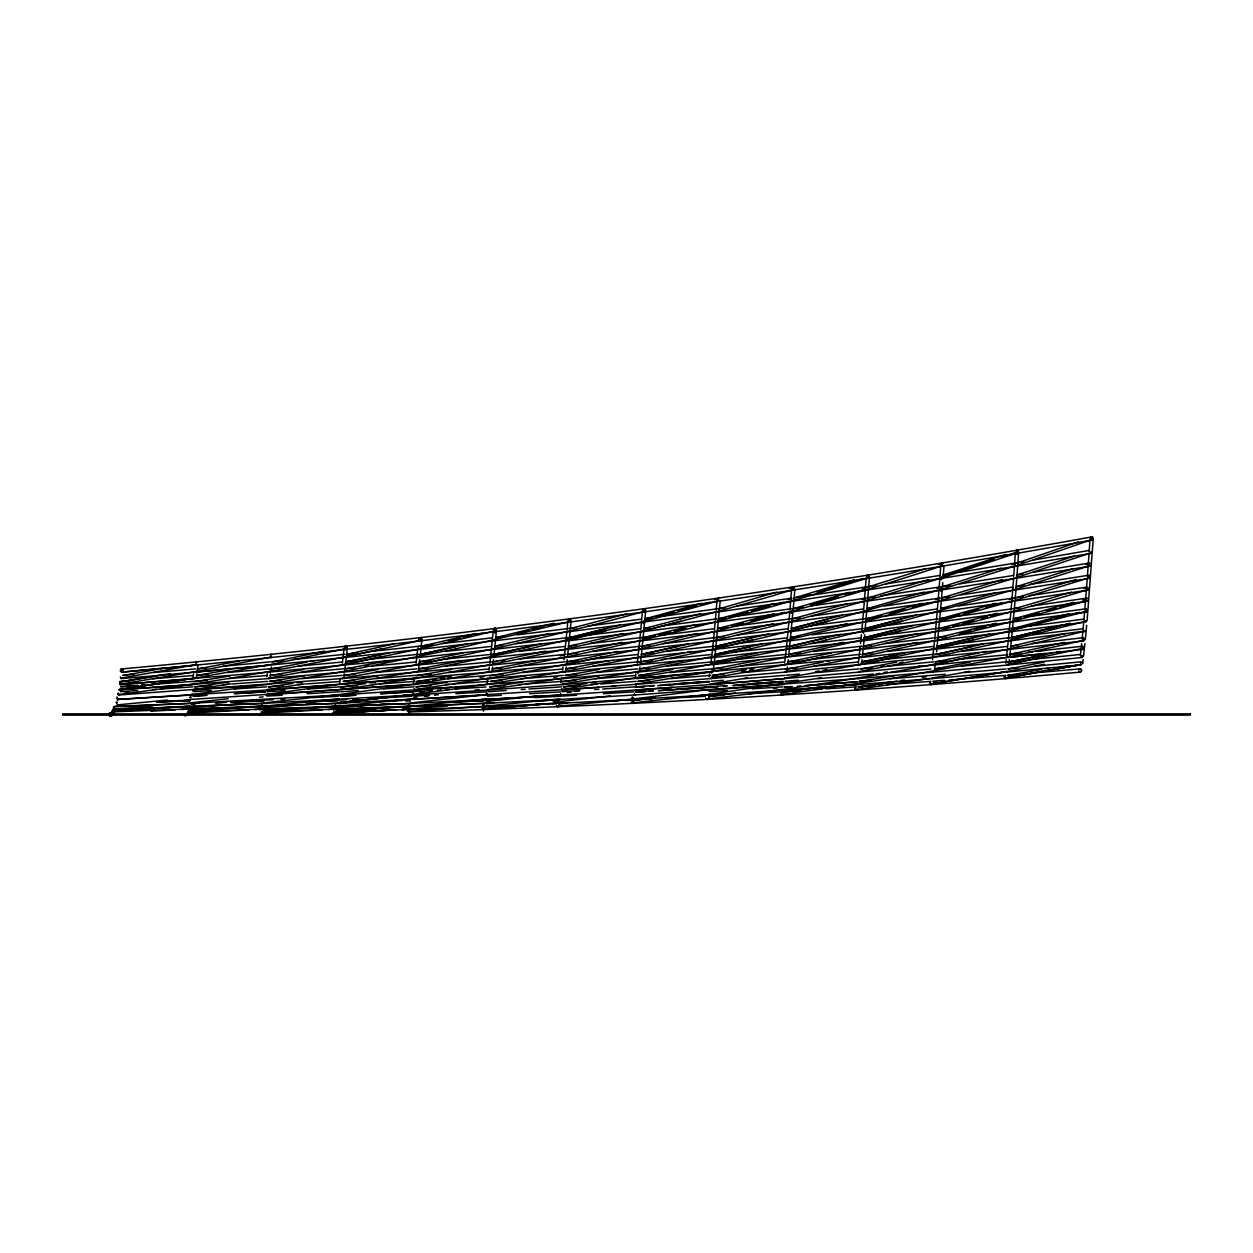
<?xml version="1.0" encoding="UTF-8"?>
<svg xmlns="http://www.w3.org/2000/svg" width="1253" height="1253" viewBox="0 0 1253 1253"><rect width="100%" height="100%" fill="white"/><g stroke="black" fill="none" stroke-linecap="round" stroke-linejoin="round"><path stroke-width="1.5" d="M113.193 712.127L113.162 713.771L113.146 712.19M118.471 693.316L118.44 695.023L342.68 678.546M1081.981 655.758L1081.965 657.339M1088.152 588.252L1088.121 590.085C889.943 620.47 690.951 645.53 491.395 665.077L416.81 672.109M114.023 710.999L114.039 711.939L114.07 710.905M114.947 708.556L114.931 709.605L264.101 703.356L413.741 694.961M116.701 702.291L116.686 703.356L116.67 702.432M117.578 698.375L117.563 699.44L267.202 690.011L490.972 672.047M120.225 683.496L120.21 684.608L269.849 672.047M121.102 677.497L121.087 678.609C445.958 651.325 769.593 609.397 1090.768 553.372L1090.862 551.993M265.887 694.475L335.663 684.89M340.471 689.526L340.471 689.526C493.917 668.225 645.467 634.222 793.76 589.49L793.321 589.583M487.887 689.526L487.887 689.526C602.427 673.394 716.121 650.949 827.935 621.284L789.782 631.246M109.998 713.63L111.642 712.628M116.372 705.972L115.809 706.739L190.393 703.356L340.033 694.961M1091.645 540.09L1091.661 536.926C770.407 595.112 446.648 639.39 121.51 668.945L121.964 672.109C446.945 642.554 770.579 598.339 1091.645 540.09L1091.645 536.91M343.103 672.109L417.688 665.077C642.288 643.071 866.183 614.095 1089.014 578.369L1089.029 577.163M269.395 672.109L343.98 665.077C593.64 640.612 842.47 607.548 1089.891 566.137L1089.891 565.917M1090.768 553.372L1091.582 551.774M407.288 710.091A1.613 1.613 0 0 0 408.431 711.876L408.932 711.939C633.078 705.627 857.021 692.314 1080.352 672.109L1080.352 672.047A1.613 1.613 0 0 0 1080.697 668.945M490.518 672.109L565.119 665.077C739.63 647.958 913.735 626.672 1087.244 601.283L1087.698 600.563L1012.236 621.519L936.743 640.267L861.265 656.932M637.057 678.609L860.827 657.527L1010.012 640.863L1085.051 631.058M637.934 672.109L861.719 649.461L1010.889 631.747L1085.49 622.114L1085.505 620.94M564.226 672.109L713.411 657.527L862.597 640.863L1011.782 622.114L1086.367 611.965L1086.382 610.775M785.365 672.109L1009.135 649.461L1083.72 640.863L1084.847 639.124M1008.258 657.527L1082.843 649.461L1083.281 647.002M119.333 689.902L268.972 678.546M932.357 678.546C758.598 693.097 584.493 703.481 410.232 709.543L335.178 711.939M264.101 703.356L114.931 709.605L114.916 708.665M263.224 706.739L188.639 709.464L338.279 703.293L114.054 711.814M187.762 711.939L415.839 703.309M336.055 709.605L485.694 703.293L261.47 711.939M1092.146 539.51L1091.144 537.49L1092.146 539.51L1018.517 564.899M1089.17 551.555L1089.938 539.98M1093.242 538.727L1087.087 620.736M1014.57 564.304L1015.337 553.199M1017.781 564.758L1018.658 552.009A1.613 1.598 3.9 0 1 1015.588 552.432M1089.045 553.199L1088.277 564.304M867.107 576.176L867.922 577.868L868.689 576.772M1088.23 576.176L1088.591 577.602M1089.421 575.926L1089.499 577.774M939.985 576.537L940.752 565.886M943.18 577.006L943.963 566.231M1013.693 576.537L1014.444 566.058M1017.655 566.513L1015.134 599.905M1087.4 576.537L1088.168 565.886M792.476 588.487L793.697 587.641M865.384 588.252L866.152 578.056M939.875 578.056L938.215 599.451M942.757 582.629L941.426 599.905M1012.816 588.252L1013.567 578.213M1086.523 588.252L1087.275 578.213M790.8 599.451L791.536 590.194M794.01 599.905L794.888 588.722M864.507 599.451L865.243 590.194M1011.938 599.451L1012.659 590.116M1085.646 599.451L1086.367 590.194M1086.429 599.686L1086.774 598.668L1082.999 599.717M716.215 610.117L716.951 601.236M720.146 601.691L715.009 656.149M789.923 610.117L790.659 601.236M793.854 601.691L788.732 656.149M863.63 610.117L864.366 601.236M937.338 610.117L938.074 601.299M941.285 601.612L936.602 651.889M1011.046 610.117L1011.782 601.236M1014.993 601.691L1009.855 656.149M1084.769 610.117L1085.49 601.236M716.058 611.887L715.338 620.282M863.474 611.887L862.753 620.282M937.197 611.887L936.461 620.282M1084.612 611.887L1083.876 620.282M641.614 620.282L642.35 611.824M645.702 610.587L641.301 656.149M789.045 620.282L789.782 611.824M1010.169 620.282L1010.905 611.824M1086.79 609.506L1086.837 611.37L973.283 640.111M567.029 629.914L567.734 622.208M640.737 629.914L641.442 622.208M715.181 621.958L714.445 629.914M788.889 621.958L788.168 629.914M861.876 629.914L862.581 622.208M865.071 630.369L869.472 577.006A1.613 1.598 4.3 0 1 866.403 577.429M936.304 621.958L935.584 629.914M1010.028 621.958L1009.291 629.914M1083.735 621.958L1082.999 629.914M1086.664 625.325L1085.333 639.484M568.752 619.906L569.081 621.347L570.272 621.112M492.445 639.014L493.149 631.731M496.517 630.369L493.886 656.149M566.873 631.512L566.152 639.014M639.86 639.014L640.565 631.731M713.568 639.014L714.273 631.731M788.012 631.512L787.276 639.014M864.648 634.707L862.44 656.149M934.707 639.014L935.411 631.731M1008.414 639.014L1009.119 631.731M1082.122 639.014L1082.827 631.731M860.999 639.014L861.422 634.691M565.996 640.534L565.275 647.613M860.529 643.541L860.842 640.534M934.55 640.534L933.83 647.613M1084.91 643.556L1083.563 656.149M491.552 647.613L492.257 640.737M638.983 647.613L639.688 640.737M712.691 647.613L713.396 640.737M786.398 647.613L787.103 640.737M1007.537 647.613L1008.242 640.737M419.583 638.654L419.896 640.095L421.071 639.86M1081.245 647.613L1081.668 643.541M1082.984 638.654L1083.735 639.703M786.242 649.038L785.521 655.679M860.106 647.613L859.229 655.679M933.673 649.038L932.937 655.679M343.259 655.679L343.964 649.226M347.347 648.083L345.577 663.698M416.967 655.679L417.672 649.226M420.178 656.149L421.932 639.484A1.613 1.613 5.9 0 1 418.721 639.484M490.675 655.679L491.38 649.226M564.383 655.679L565.087 649.226M567.593 656.149L571.117 620.736A1.613 1.613 5.2 0 1 567.907 620.736M638.106 655.679L638.811 649.226M711.814 655.679L712.518 649.226M1006.66 655.679L1007.349 649.226M1080.368 655.679L1081.073 649.226M343.103 657.026L342.382 663.229M416.81 657.026L416.09 663.229M419.285 663.698L419.755 659.689M490.534 657.026L489.798 663.229M493.009 663.698L493.463 659.689M563.928 659.689L564.242 657.026M566.716 663.698L567.17 659.689M785.365 657.026L784.644 663.229M787.839 663.698L788.294 659.689M859.072 657.026L858.352 663.229M861.563 663.698L862.017 659.689M932.483 659.689L932.796 657.026M1008.978 663.698L1009.432 659.689M1083.14 659.689L1082.686 663.698L1082.31 662.414M637.213 663.229L637.887 657.574M640.424 663.698L641.082 658.029M711.594 657.574L710.937 663.229L712.08 661.913M714.132 663.698L714.79 658.029M1082.78 655.914L1081.95 657.026M1005.767 663.229L1006.19 659.689M270.993 670.731L271.447 666.988M492.116 670.731L492.586 666.988M565.839 670.731L566.293 666.988M639.547 670.731L640.001 666.988M786.962 670.731L787.417 666.988M197.285 670.731L197.943 665.453M344.7 670.731L345.358 665.453M418.408 670.731L419.066 665.453M713.255 670.731L713.912 665.453M934.393 670.731L935.051 665.453M488.921 670.261L489.343 666.972M562.628 670.261L563.051 666.972M196.392 677.231L196.862 673.754M270.115 677.231L270.57 673.754M343.823 677.231L344.277 673.754M193.197 676.777L193.62 673.754M266.905 676.777L267.328 673.754M635.459 676.777L635.882 673.754M709.167 676.777L709.59 673.754M333.58 710.561L333.705 709.652M717.092 599.905L717.217 599.012A1.613 1.598 4.7 0 1 719.567 598.339M791.677 588.706L792.413 587.14A1.613 1.598 4.5 0 1 793.744 586.952M790.8 599.905L791.536 598.339M865.384 588.706L866.121 587.14M864.507 599.905L865.243 598.339M940.862 564.758L941.583 563.192A1.613 1.598 4.1 0 1 943.337 563.192M939.108 588.706L939.233 587.814M938.215 599.905L938.951 598.339M1014.57 564.758L1014.711 563.866M1012.816 588.706L1012.941 587.814M1011.938 599.905L1012.659 598.339M339.735 682.76L340.393 678.265M413.443 682.76L414.101 678.265M487.151 682.76L487.824 678.265M560.874 682.76L561.532 678.265M783.376 693.927L784.002 690.434M708.775 698.375L709.605 694.084L708.869 697.749A1.613 1.613 0 0 1 707.334 699.44L706.802 699.378A1.613 1.613 0 0 1 705.643 698.062M409.935 701.508L410.514 698.908M119.615 682.133L120.413 684.107L195.656 671.608L271.134 657.026M781.261 692.549L781.214 694.021M116.983 696.981L116.936 698.438L118.142 698.688M113.49 709.464L113.757 711.359M791.677 588.252L792.413 587.14M940.862 564.304L941.583 563.192M111.486 713.458L112.034 712.174M112.065 713.615L110.609 714.226L112.3 714.946M111.313 714.492L109.857 715.103M121.51 668.945L121.964 672.109L197.019 665.014M113.318 707.757L113.71 706.927M189.673 697.592L190.816 696.276M261.626 704.891L262.002 704.061M259.872 710.091L260.248 709.261M335.334 704.891L335.71 704.061M409.042 704.891L409.433 704.061M482.765 704.891L483.909 703.575M631.935 697.592L632.311 696.778M112.441 710.091L113.177 708.963M111.564 711.923L112.284 710.78M1016.559 550.772L1017.561 552.777L1017.875 551.774L1001.304 557.272M710.749 678.124C838.445 656.776 964.638 626.829 1088.606 589.49L1089.249 588.33M718.658 598.574L718.267 600.516M342.194 678.124C444.032 661.02 544.961 638.638 644.575 611.37L644.856 610.963M859.057 671.608L934.534 657.026L1010.466 640.267L1086.241 621.112M494.168 629.539L495.358 629.304M268.471 678.124L343.964 664.576L419.896 648.866L495.671 630.745M706.786 698.688L707.209 698.955C834.467 684.608 960.722 661.85 1085.051 631.152L1085.364 630.745M119.066 689.479L194.763 678.124L270.256 664.576L346.486 648.443M270.711 654.896L270.695 656.76M196.126 662.445L196.11 664.309M1080.666 662.445L1080.634 664.309M336.932 706.739L262.394 709.543C461.746 702.651 660.879 690.027 859.527 672.047M494.042 628.787L493.447 629.476L494.042 628.787A1.613 1.613 5.5 0 1 496.392 629.476M568.032 619.843L568.643 619.154A1.613 1.613 5.2 0 1 570.741 619.452M643.228 609.005L642.632 609.694L643.228 609.005A1.613 1.598 4.9 0 1 645.577 609.694M110.045 713.364L110.734 712.753A1.613 1.613 0 0 1 111.893 713.615M855.204 687.396L856.332 686.848L825.727 688.868M345.28 646.297L344.262 647.174A1.613 1.613 6.2 0 1 347.206 647.174M419.88 637.714L418.862 638.576A1.613 1.613 5.9 0 1 421.807 638.591M417.985 647.174L418.988 646.297M566.278 638.576L567.296 637.714M639.985 638.576L641.003 637.714M639.108 647.174L640.126 646.297M713.693 638.576L714.711 637.714M712.816 647.174L713.834 646.297M786.524 647.174L787.542 646.297M860.247 647.174L861.265 646.297M934.832 638.576L935.85 637.714M1008.54 638.576L1009.558 637.714M866.653 575.722L866.998 575.425A1.613 1.598 4.3 0 1 869.096 575.722M1015.838 550.725L1016.183 550.427A1.613 1.598 3.9 0 1 1018.282 550.74M930.212 682.995L931.621 683.84M117.265 702.588L116.043 702.353M557.789 706.144L558.634 705.972M631.857 701.743L633.235 702.588M114.759 706.864L114.133 707.976L115.088 709.104L152.709 705.987M482.687 707.976L484.034 708.838M113.021 711.031L114.603 711.187M408.243 710.937L409.433 711.187M185.648 715.087L184.457 714.852M189.172 700.678L189.939 700.176L184.113 700.443M112.284 714.962L112.05 715.056A1.613 1.613 0 0 1 109.465 715.714A1.613 1.613 0 0 1 109.857 713.02L110.922 714.32L110.671 713.458M270.272 665.077L195.672 672.109M1082.843 649.461L1082.952 648.506M1083.72 640.863L1083.782 639.484M1017.53 562.895L1078.253 541.938M1004.734 675.649L1005.548 675.947M1084.612 631.747L1084.722 630.807M942.945 575.158L1005.517 554.437M944.245 576.161L993.942 559.699M942.068 577.774L1015.713 553.387M1016.606 575.174L1074.228 556.066M1015.776 577.774L1089.468 553.372M925.81 568.658L868.313 586.905M938.387 564.664L941.974 563.521L942.052 565.369M942.961 565.542C770.783 622.334 593.734 664.576 414.132 689.573M1001.319 568.079L942.021 586.905M1012.095 564.664L1015.682 563.521M1016.669 565.542L941.191 589.49L827.638 621.363M1015.932 586.827L1073.351 568.596M1085.991 564.586L1089.609 563.443L1089.484 565.369M1090.376 565.542L1014.899 589.49L901.346 621.363M1085.49 622.114L1085.552 620.736M793.775 598.104L854.499 579.669M800.573 597.446L809.783 594.658M817.144 592.418L863.16 578.447M866.512 578.338C767.838 609.428 667.692 635.741 566.419 656.932M867.436 598.12L928.536 579.575M940.267 578.322C853.7 605.293 766.209 629.523 677.56 648.709M1002.243 579.575L941.144 598.12M942.099 600.156L1013.99 578.322M1075.951 579.575L1014.867 598.12M1015.807 600.156L1087.698 578.322M1086.367 611.965L1086.492 611.01M114.054 706.629L114.931 706.363M719.144 608.817L776.641 592.152M789.218 588.518L792.804 587.469M792.898 608.801L849.957 592.277M862.831 588.55L866.512 587.469M797.863 608.754L803.377 607.157M810.738 605.027L838.351 597.023M845.712 594.893L864.131 589.552M866.559 608.817L924.072 592.152M936.633 588.518L940.22 587.469M940.564 608.707L996.088 592.622M1071.487 592.152L1013.99 608.817M1084.049 588.518L1087.651 587.469M791.974 618.998L846.793 603.868M1088.121 590.085L1088.215 588.706M644.653 618.966L701.241 603.351M714.445 599.717L718.22 598.668M645.921 619.984L651.576 618.418M655.35 617.384L674.224 612.184M677.998 611.135L696.872 605.935M700.631 604.886L710.075 602.286M719.159 600.688L643.682 621.519L530.144 648.709M718.564 618.888L773.117 603.852M788.168 599.701L791.927 598.668M717.75 620.501L725.299 618.418M729.058 617.384L747.931 612.184M751.706 611.135L770.579 605.935M774.354 604.886L783.783 602.286M861.876 599.701L865.635 598.668M865.776 618.966L922.38 603.351M935.584 599.717L939.358 598.668M867.045 619.984L882.143 615.818M889.693 613.735L904.791 609.569M912.341 607.486L927.424 603.319M864.821 621.519L940.298 600.688M939.484 618.966L996.088 603.351M1009.291 599.717L1013.066 598.668M940.768 619.984L959.626 614.784M963.4 613.735L978.499 609.569M986.048 607.486L1001.147 603.319M938.528 621.519L1014.006 600.688M1013.207 618.966L1073.57 602.317M1014.476 619.984L1020.13 618.418M1023.905 617.384L1039.003 613.218M1046.553 611.135L1055.981 608.535M1059.756 607.486L1078.629 602.286M1082.404 601.236L1086.179 600.203M570.068 628.63L626.657 613.798M644.214 628.536L679.643 619.217M717.483 628.63L774.072 613.798M720.632 629.147L728.181 627.173M731.956 626.187L743.28 623.211M750.829 621.237L775.356 614.8M779.131 613.813L784.785 612.341M791.191 628.63L827.074 619.217M791.63 628.536L842.314 615.223M864.915 628.63L916.115 615.176M865.337 628.536L901.064 619.139M938.622 628.63L997.09 613.297M943.65 628.661L949.32 627.173M953.094 626.187L958.749 624.699M962.523 623.712L973.847 620.736M981.397 618.763L987.051 617.275M990.825 616.288L996.48 614.8M1012.33 628.63L1068.919 613.798M1017.373 628.661L1032.456 624.699M1036.231 623.712L1051.33 619.749M1055.104 618.763L1066.428 615.803M1073.978 613.813L1079.632 612.341M679.94 619.139L700.505 613.751M642.35 631.246L680.504 621.284M863.489 631.246L901.643 621.284L825.868 640.111M569.629 637.683L620.313 625.059M864.476 637.683L913.28 625.513M495.483 637.761L553.967 623.242M517.489 633.626L528.813 630.823M532.588 629.883L543.912 627.064M547.686 626.124L553.34 624.73M568.079 621.989L456.421 648.709M567.311 638.231L605.058 628.849M642.914 637.761L693.99 625.059M644.152 638.779L655.476 635.976M659.25 635.036L670.574 632.217M674.349 631.293L685.673 628.473M695.102 626.124L700.756 624.73M716.606 637.761L773.211 623.712M790.33 637.761L846.918 623.712M862.925 621.989L751.267 648.709M864.037 637.761L899.905 628.849M900.468 630.995L936.711 621.974M937.745 637.761L996.229 623.242M959.751 633.626L971.075 630.823M974.85 629.883L986.174 627.064M989.948 626.124L995.602 624.73M1060.79 625.498L1011.891 637.683L1062.403 625.216M1012.706 638.779L1029.7 634.566M1033.459 633.626L1039.129 632.217M1048.557 629.883L1054.227 628.473M1063.656 626.124L1069.31 624.73M567.75 640.361L605.904 630.917M862.597 640.361L900.75 630.917L789.437 656.525M1011.453 637.777L1069.796 623.383M1066.146 624.292L1069.89 623.367M716.168 646.297L768.731 633.94M788.012 646.736L840.575 634.378M937.307 646.297L989.87 633.94M420.898 646.376L475.607 633.548M422.151 647.409L433.46 644.747M448.558 641.207L459.882 638.544M463.657 637.667L471.206 635.897M474.981 635.005L482.53 633.235M494.606 646.376L549.315 633.548M568.314 646.376L623.023 633.548M642.022 646.376L696.731 633.548M715.745 646.376L751.612 637.949M714.288 648.96L752.442 640.032M789.453 646.376L825.32 637.949M787.996 648.96L826.15 640.032M863.16 646.376L917.869 633.548M936.868 646.376L972.735 637.949M935.427 648.96L973.581 640.032L859.934 664.576L784.456 678.124M1010.576 646.376L1065.285 633.548M420.773 640.267C321.034 663.354 220.215 681.695 118.643 694.522M420.46 654.379L467.4 643.995M492.288 654.802L541.124 643.995M641.599 654.379L688.539 643.995M715.306 654.379L762.247 643.995M934.55 654.802L971.874 646.548L936.007 654.473M346.314 654.473L393.693 643.995M344.857 657.026L383.011 648.631M420.021 654.473L455.888 646.548M456.719 648.631L343.071 671.608L267.594 684.107M493.729 654.473L529.612 646.548M530.426 648.631L416.779 671.608L341.302 684.107M567.452 654.473L622.146 642.397M641.16 654.473L677.027 646.548M677.842 648.631C565.683 673.707 451.91 691.562 337.527 702.761L409.872 694.851M714.868 654.473L750.735 646.548M751.565 648.631L637.918 671.608L562.44 684.107M788.779 654.395L843.332 642.382M862.283 654.473L916.992 642.397M972.156 646.47L983.386 643.995M1009.714 654.473L1064.408 642.397M1008.681 656.932L1084.174 640.267M260.342 714.946L258.838 714.805M345.875 661.96L389.166 652.97M345.436 662.054L381.304 654.614M419.16 662.054L455.027 654.614M566.575 662.054L602.442 654.614M638.842 662.351L676.15 654.614M788.435 648.866L674.897 671.357L561.548 689.573M787.698 662.054L823.581 654.614M861.422 662.054L897.289 654.614M861.845 661.96L905.152 652.97M1044.704 654.614L1007.396 662.351L1052.567 652.97M1082.858 648.302L1007.365 664.576L1045.519 656.697M271.729 662.054L324.543 651.121M343.964 664.576L382.118 656.697M455.309 654.536L462.874 652.97M417.672 664.576L455.826 656.697M493.071 661.96L545.744 651.09M602.74 654.536L610.305 652.97M613.954 652.218L617.698 651.45M565.087 664.576L603.257 656.697M676.448 654.536L684.013 652.97M687.662 652.218L691.405 651.45M714.21 661.96L757.72 652.97M712.518 664.576L750.672 656.697M823.863 654.536L831.428 652.97M786.226 664.576L824.38 656.697M859.934 664.576L898.088 656.697M978.859 652.97L935.349 661.96M982.509 652.218L986.252 651.45M933.642 664.576L971.795 656.697M1056.216 652.218L1059.96 651.45M346.173 648.866L344.935 647.848L346.188 647.002M419.88 638.231L420.773 638.404M495.374 631.152L494.481 630.979M569.05 619.499L569.943 619.671M644.575 611.37L643.29 610.352L644.528 609.506M1086.837 611.37L1085.944 611.198M1085.944 621.519L1084.738 620.83M1085.051 631.152L1084.174 630.979M1083.281 648.866L1082.404 648.694M418.706 669.008L462.012 660.629M492.429 669.008L535.72 660.629M565.98 657.026L490.503 671.608L415.009 684.107M566.137 669.008L609.428 660.629M639.844 669.008L683.136 660.629M934.691 669.008L970.417 662.085M1008.242 657.026L895.143 677.873L782.029 694.522M1008.399 669.008L1044.125 662.085M197.582 669.024L239.088 661.004M269.411 669.384L307.142 662.085M310.916 661.365L314.691 660.629M344.779 669.024L388.305 660.629M364.654 666.486L368.429 665.75M383.528 662.837L387.302 662.117M560.326 655.899L564.101 655.162M711.453 669.384L758.613 660.268M787.119 657.026L711.626 671.608L636.148 684.107M785.38 669.384L823.111 662.085M826.886 661.365L830.661 660.629M785.333 671.608L860.827 657.026M860.983 669.024L896.819 662.085M867.421 669.039L871.195 668.303M880.64 666.486L884.414 665.75M899.497 662.837L903.272 662.117M1006.472 671.608L1044.344 664.325M121.306 678.108L196.549 664.576M196.705 675.555L230.552 669.447M270.413 675.555L304.26 669.447M415.965 675.884L451.691 669.447M489.672 675.884L525.399 669.447M565.26 675.555L599.106 669.447M638.967 675.555L672.814 669.447M122.763 675.555L156.829 669.462M160.619 668.789L164.409 668.1M344.136 675.555L378.093 669.462M712.471 675.555L746.522 669.462M750.312 668.789L754.087 668.1M711.579 676.996L717.233 675.994M741.76 671.592L745.535 670.903M749.31 670.23L753.084 669.556M815.468 671.592L819.243 670.903M823.017 670.23L826.792 669.556M868.439 675.304L872.198 674.631M875.972 673.957L879.747 673.284M883.522 672.61L887.296 671.921M917.494 666.518L921.268 665.829M931.872 678.124L969.744 671.357M1007.287 675.555L1041.353 669.462M1045.143 668.789L1048.933 668.1M1010.2 676.322L1013.975 675.649M1023.403 673.957L1027.178 673.284M1057.36 667.865L1061.134 667.191M1064.909 666.518L1068.684 665.829M1081.073 664.576L1005.376 678.03L1004.812 676.996M1023.826 561.626L958.796 572.355M1033.396 559.997L1088.857 550.506M120.46 681.961L156.907 675.884M269.552 681.569L305.278 675.618M343.259 681.569L378.986 675.618M562.503 681.867L600.109 675.618M859.229 681.569L894.955 675.618M931.23 684.107L1006.911 671.514L930.775 684.013M120.006 681.883L170.173 673.613M193.949 681.867L229.8 675.947M1017.154 574.861L1022.699 573.952M1033.819 572.12L1089.891 562.942M416.967 681.569L450.923 675.947M415.855 682.995L419.63 682.368M425.284 681.428L429.059 680.802M432.833 680.175L436.608 679.549M440.383 678.922L444.157 678.312M447.932 677.685L451.706 677.059M490.456 681.569L526.417 675.633M637.871 681.569L675.602 675.32M709.856 684.107L747.712 677.873M821.435 677.873L708.086 694.522L632.843 702.855M933.72 682.681L937.495 682.055M941.269 681.428L945.028 680.802M948.803 680.175L952.578 679.549M943.493 574.861L949.241 573.921M876.552 585.386L809.078 595.567M886.122 583.882L939.672 575.472M950.275 585.386L880.937 595.833M959.829 583.882L1013.379 575.472M1016.324 586.592L1023.983 585.386M1029.715 584.478L1089.014 575.174M119.521 689.573L193.322 678.312M194.967 687.051L228.813 681.898M268.675 687.051L293.124 683.324M296.883 682.744L302.521 681.898M883.537 683.324L858.603 687.145L889.489 682.399M887.375 682.728L891.212 682.149M922.286 677.372L926.139 676.777M856.629 689.573L929.945 678.406M794.261 597.791L801.669 596.679M192.993 689.573L230.865 683.856M867.969 597.791L875.377 596.679M266.701 689.573L304.573 683.856M340.503 687.333L365.657 683.527M369.525 682.932L375.336 682.055M416.153 687.051L447.102 682.352M479.993 677.356L483.862 676.761M489.86 687.051L522.752 682.055M553.701 677.356L557.569 676.761M563.568 687.051L586.78 683.527M590.664 682.932L596.459 682.055M858.164 687.051L896.756 681.225M900.625 680.645L904.478 680.05M870.788 686.409L874.657 685.814M878.525 685.234L882.394 684.639M941.739 597.791L949.382 596.647M960.863 594.924L1012.502 587.171M1023.106 596.647L958.075 606.013M1028.838 595.786L1086.21 587.171M109.857 713.02L110.75 712.894M725.456 607.658L664.262 616.037M736.936 606.013L790.486 598.354M793.431 608.472L799.179 607.658M810.644 606.013L866.121 598.073M191.74 699.378L415.51 684.545M190.393 703.356L115.793 706.316M867.139 608.472L872.887 607.658M884.367 606.013L939.828 598.073M189.516 706.739L114.931 709.464M940.862 608.472L946.595 607.658M1014.57 608.472L1020.302 607.658M1031.783 606.013L1087.244 598.073M337.824 703.356L487.448 694.961M410.655 706.739L336.509 709.543M485.24 703.356L560.279 699.378M270.695 654.364L272.026 654.567M261.955 684.89L192.101 694.522M409.371 684.89L339.532 694.522L264.038 702.855M784.033 692.11L799.367 689.98M803.33 689.416L810.879 688.367M125.049 692.596L128.918 692.063M169.562 686.456L173.431 685.924M419.896 692.596L423.765 692.063M437.313 690.199L441.181 689.667M454.729 687.803L458.598 687.27M567.311 692.596L571.18 692.063M575.064 691.531L578.933 690.998M611.824 686.456L615.693 685.924M781.653 692.282L826.04 686.205M645.138 618.637L652.782 617.604M718.846 618.637L726.489 617.604M737.97 616.037L791.52 608.754M800.213 617.604L736.451 625.889M811.678 616.037L863.317 609.005M872.01 617.854L810.801 625.811M885.385 616.037L937.025 609.005M939.969 618.637L945.717 617.854M957.198 616.304L1012.659 608.754M1013.693 618.637L1021.336 617.604M1030.906 616.304L1086.367 608.754M576.286 627.549L516.988 634.848M587.751 626.061L641.317 619.154M644.261 628.286L649.994 627.549M661.474 626.061L716.935 618.904M717.906 628.301L723.467 627.565M791.677 628.286L797.409 627.549M865.384 628.286L871.117 627.549M884.508 625.811L938.058 618.904M944.84 627.549L885.542 634.848M956.305 626.061L1009.855 619.154M1018.548 627.549L959.25 634.848M1030.013 626.061L1083.579 619.154M413.208 697.827L417.077 697.357M424.814 696.386L428.683 695.901M434.493 695.18L438.362 694.71M475.138 690.137L479.006 689.667M708.963 689.573L633.485 698.955L558.243 706.238M708.963 696.48L735.448 693.191M773.305 688.508L777.095 688.038M495.953 637.417L503.596 636.477M569.661 637.417L577.32 636.477M590.696 634.848L640.424 628.771M650.73 636.508L589.818 643.588M663.714 634.911L714.179 628.755M724.453 636.508L663.526 643.588M737.437 634.911L787.886 628.755M790.8 637.417L798.443 636.477M811.834 634.848L863.474 628.536M864.507 637.417L872.151 636.477M938.215 637.417L945.874 636.477M1011.923 637.417L1019.582 636.477M1032.973 634.848L1082.686 628.771M429.012 645.138L371.64 651.403M442.403 643.588L492.131 637.871M495.076 646.015L502.719 645.138M516.111 643.588L567.75 637.652M568.784 646.015L576.427 645.138M642.491 646.015L650.15 645.138M716.199 646.015L723.858 645.138M737.25 643.588L786.978 637.871M797.566 645.138L734.446 652.03M810.957 643.588L860.686 637.871M863.63 646.015L871.274 645.138M884.665 643.588L936.304 637.652M937.338 646.015L944.981 645.138M958.373 643.588L1010.012 637.652M1011.046 646.015L1018.705 645.138M1032.08 643.588L1083.72 637.652M337.981 702.855L409.794 694.867M411.47 702.855L485.005 694.742M486.383 701.523L536.691 695.963M560.091 701.523L610.399 695.963M632.483 700.615L655.194 698.109M346.768 654.097L358.248 652.86M420.475 654.097L430.045 653.064M445.348 651.403L491.254 646.438M503.753 653.064L446.381 658.953M519.055 651.403L564.962 646.438M567.907 654.097L577.461 653.064M592.763 651.403L640.581 646.235M190.331 702.855L228.203 698.704M641.614 654.097L653.095 652.86M666.471 651.403L714.288 646.235M715.322 654.097L726.803 652.86M789.03 654.097L800.51 652.86M813.902 651.403L861.719 646.235M862.753 654.097L872.307 653.064M887.61 651.403L933.516 646.438M946.015 653.064L888.643 658.953M961.317 651.403L1007.224 646.438M1010.106 654.097L1021.242 652.891M1028.666 652.093L1032.378 651.685M1045.378 650.276L1036.09 651.278L1082.843 646.235M1009.683 654.16L1020.944 652.938M1028.462 652.108L1032.221 651.701M1045.722 653.486L933.657 665.077M272.183 661.662L283.664 660.503M293.218 659.532L344.857 654.301M345.891 661.662L357.371 660.503M372.674 658.953L418.565 654.301M419.598 661.662L431.079 660.503M493.306 661.662L497.143 661.271M500.965 660.879L504.787 660.503M520.089 658.953L565.996 654.301M567.029 661.662L578.494 660.503M593.797 658.953L637.793 654.505M652.202 660.503L592.92 666.173M661.772 659.532L665.594 659.141M669.415 658.749L711.5 654.505M714.445 661.662L725.926 660.503M741.228 658.953L787.119 654.301M788.153 661.662L799.633 660.503M814.936 658.953L860.827 654.301M861.86 661.662L873.341 660.503M935.114 661.725L947.049 660.503M956.164 659.595L959.986 659.203M962.351 658.953L1007.835 654.755M1020.756 660.503L961.474 666.173M1036.059 658.953L1080.055 654.505M1007.381 665.077L1082.42 657.465L1082.028 656.133M116.936 704.938L167.26 700.067M198.992 703.09L191.474 703.81L195.108 703.685M338.89 703.81L346.408 703.09M412.347 698.955L336.869 706.238L261.376 711.453M486.054 698.955L410.577 706.238L335.084 711.453M486.321 703.81L493.839 703.09M559.778 698.955L484.284 706.238L409.042 711.453M560.013 703.826L567.531 703.09M259.371 697.263L263.161 696.887M338.874 698.955L263.146 706.238L187.668 711.453M197.535 668.71L206.823 667.833M223.535 666.251L270.272 661.85M280.86 667.802L227.31 672.548M298.073 666.173L342.069 662.038M354.568 667.802L301.018 672.548M371.781 666.173L415.777 662.038M418.721 668.695L428.291 667.802M445.504 666.173L491.395 661.85M492.429 668.695L501.999 667.802M519.212 666.173L565.119 661.85M566.137 668.695L575.707 667.802M639.86 668.695L649.414 667.802M666.627 666.173L712.534 661.85M723.122 667.802L669.572 672.548M740.335 666.173L784.331 662.038M796.845 667.802L743.28 672.548M814.058 666.173L858.039 662.038M860.529 668.773L872.01 667.692M887.312 666.236L933.657 661.85M859.072 672.109L934.127 665.014M934.691 668.695L944.261 667.802M932.78 672.109L1007.835 665.014M1007.945 668.773L1017.969 667.802M1034.727 666.236L1081.088 661.85M1006.488 672.109L1081.229 664.826M486.195 693.41L486.994 693.348M122.998 675.226L134.478 674.224M153.602 672.548L195.672 668.883M196.705 675.226L208.186 674.224M270.429 675.226L281.894 674.224M268.502 678.609L343.557 672.047M344.136 675.226L355.601 674.224M374.725 672.548L416.81 668.883M342.226 678.609L417.265 672.047M431.236 674.051L375.759 678.609M448.449 672.548L488.607 669.055M503.033 674.224L447.556 678.766M522.156 672.548L562.315 669.055M489.641 678.609L564.68 672.047M565.26 675.226L576.74 674.224M595.864 672.548L637.934 668.883M563.349 678.609L638.404 672.047M638.967 675.226L650.448 674.224M712.111 672.047L562.472 684.608M712.691 675.226L724.156 674.224M710.764 678.609L785.819 672.047M785.944 675.289L799.32 674.114M816.533 672.61L859.072 668.883M873.498 674.051L817.567 678.672M890.444 672.595L930.869 669.055M858.195 678.609L933.234 672.047M945.216 674.239L889.834 678.766M964.418 672.548L1006.034 668.945M931.903 678.609L1006.958 672.047M1007.396 675.226L1018.877 674.224M1030.342 673.221L1034.164 672.892M1038.001 672.548L1080.07 668.883M553.231 701.1L559.01 700.615M483.642 709.104L549.628 703.575M553.497 703.246L559.324 702.761L553.622 703.231M189.783 707.82L226.542 704.781M230.411 704.452L242.017 703.497M263.49 707.82L300.25 704.781M306.061 704.296L315.74 703.497M405.784 701.1L409.668 700.772M337.198 707.82L373.958 704.781M379.769 704.296L389.448 703.497M447.556 705.987L401.931 709.527M485.256 706.708L491.035 706.238M498.757 705.596L504.552 705.126M549.801 703.544L483.188 709.01L558.885 702.855M120.21 681.381L133.601 680.301M152.725 678.766L192.884 675.539M195.249 678.546L120.21 684.608L120.194 683.731M207.309 680.301L158.379 683.966M228.344 678.609L266.591 675.539M269.536 681.225L281.017 680.301M302.051 678.609L342.226 675.383M343.244 681.225L354.724 680.301M416.388 678.546L266.748 690.074M190.472 697.827L191.27 697.78M416.967 681.225L428.432 680.301M490.095 678.546L265.871 695.023M490.675 681.225L502.155 680.301M521.279 678.766L563.349 675.383M563.803 678.546L414.163 690.074M575.863 680.301L526.135 684.044M594.987 678.766L635.146 675.539M638.09 681.225L649.571 680.301M670.606 678.609L710.764 675.383M711.234 678.546L561.595 690.074M711.344 681.287L723.279 680.301M743.859 678.672L784.488 675.383M710.341 684.545L784.942 678.546M785.051 681.287L798.443 680.207M858.65 678.546L634.425 695.023M632.734 697.827L633.548 697.78M859.229 681.225L870.694 680.301M932.812 681.225L944.292 680.301M955.773 679.377L959.594 679.079M963.416 678.766L1005.486 675.383M708.039 681.914L657.621 685.642M781.747 681.914L733.036 685.548M857.334 681.773L804.865 685.689M120.758 686.769L137.689 685.516M141.448 685.234L145.207 684.952M121.181 686.707L137.908 685.469M141.636 685.203L145.348 684.937M194.372 684.545L119.317 689.683M194.904 686.707L211.632 685.469M222.783 684.655L228.359 684.248M232.087 683.966L267.625 681.381M268.079 684.545L193.04 690.074M268.612 686.707L283.476 685.61M298.355 684.514L302.067 684.248M305.795 683.966L339.469 681.507M342.32 686.707L357.183 685.61M372.063 684.514L375.775 684.248M379.502 683.966L415.056 681.381M416.027 686.707L430.907 685.61M445.77 684.514L449.482 684.248M453.21 683.966L488.764 681.381M489.798 686.707L505.1 685.579M518.476 684.608L522.313 684.326M487.887 690.074L562.926 684.545M563.443 686.707L580.186 685.469M591.338 684.655L596.914 684.248M600.641 683.966L636.179 681.381M636.728 686.769L653.894 685.469M665.045 684.655L670.621 684.248M674.349 683.966L708.023 681.507M636.759 687.192L644.277 686.644M649.931 686.237L653.69 685.955M659.329 685.548L709.464 681.851M635.302 690.074L672.72 687.333M709.01 686.848L725.738 685.61M740.539 684.53L744.329 684.248M781.731 681.507L748.057 683.966L783.141 681.444M710.467 687.192L717.985 686.644M723.639 686.237L727.398 685.955M783.172 681.851L733.193 685.516M784.065 684.545L709.464 690.011M784.174 687.192L791.708 686.644M797.347 686.237L801.106 685.955M856.895 681.851L805.037 685.642M820.135 687.333L857.772 684.545M858.242 686.707L873.529 685.579M886.92 684.608L930.901 681.381M451.581 687.333L339.579 695.023M598.997 687.333L412.409 699.44M674.427 683.966L709.433 681.444M635.318 687.239L644.606 686.581M650.182 686.174L653.909 685.908M718.314 686.581L658.451 690.669M784.597 687.114L792.037 686.581M114.195 711.453L189.438 706.238M188.89 710.2L225.665 707.663M336.321 710.2L373.081 707.663M120.366 691.656L137.579 690.528M152.866 689.51L156.703 689.26M160.525 688.993L193.04 686.848M194.074 691.656L211.287 690.528M234.233 688.993L266.748 686.848M267.343 691.719L284.995 690.528M307.94 688.993L340.456 686.848M341.051 691.719L358.358 690.575M383.387 688.899L414.163 686.848M380.583 693.739L432.41 690.528M445.802 689.636L449.623 689.385M455.372 688.993L485.96 686.973M413.286 695.023L488.341 690.011M488.466 691.719L506.118 690.528M521.185 689.542L525.258 689.26M528.876 689.025L561.595 686.848M562.174 691.734L579.841 690.528M594.674 689.573L598.965 689.26M602.787 688.993L635.302 686.848M635.851 691.734L653.017 690.56M667.849 689.573L671.608 689.322M635.882 692.157L645.279 691.531M649.054 691.28L652.813 691.029M708.587 687.333L658.608 690.638M710.044 691.656L727.257 690.528M752.113 688.868L782.718 686.848M783.658 691.656L800.871 690.528M814.262 689.636L821.905 689.119M677.215 688.946L708.556 686.91M636.289 692.079L645.593 691.468M649.305 691.233L653.032 690.998M340.174 696.167L355.554 695.243M486.117 699.44L561.172 694.961M192.617 694.961L118.017 699.378L117.547 698.532M193.197 696.104L206.573 695.305M235.266 693.598L265.871 691.781M193.228 696.104L206.886 695.29M234.201 693.692L265.417 691.86M266.905 696.104L282.207 695.196M307.063 693.723L339.579 691.781M340.612 696.104L355.915 695.196M380.771 693.723L413.286 691.781M413.866 696.167L429.622 695.196M455.935 693.676L486.994 691.781M487.574 696.167L501.419 695.305M529.659 693.676L560.717 691.875M559.825 696.214L576.584 695.258M603.366 693.676L633.971 691.86M559.825 699.44L634.879 694.961M709.073 696.104L724.375 695.196M749.231 693.723L781.747 691.781M334.441 713.27L396.543 709.778M483.564 705.126L484.363 705.079M150.94 711.203L175.389 709.84M181.027 709.527L188.561 709.104M188.013 712.049L197.692 711.516M215.109 710.545L222.846 710.122M186.775 713.27L248.721 709.856M254.516 709.527L262.269 709.104M261.736 712.049L273.342 711.406M288.817 710.545L294.627 710.232M260.483 713.27L322.428 709.856M328.239 709.527L335.976 709.104M335.444 712.049L352.86 711.077M362.524 710.545L376.072 709.793M333.502 712.143L334.003 713.176L394.507 709.871M334.003 713.176L396.105 709.84M265.558 700.082L273.217 699.691M280.86 699.284L284.697 699.08M313.375 697.576L338.247 696.276M339.281 700.082L346.924 699.691M352.657 699.378L358.405 699.08M387.083 697.576L411.955 696.276M486.697 700.082L492.429 699.785M500.088 699.378L503.91 699.19M534.514 697.576L559.371 696.276M634.504 700.02L640.236 699.722M647.879 699.315L651.717 699.111M682.305 697.514L705.251 696.308M156.782 702.103L190.409 700.537M190.942 703.481L194.716 703.309M230.489 702.103L264.117 700.537M264.649 703.481L268.424 703.309M304.197 702.103L337.824 700.537L304.354 702.103M449.749 702.197L483.392 700.631M167.98 701.132L190.393 700.114M156.923 702.103L189.97 700.631M191.38 703.419L195.108 703.246M241.688 701.132L264.101 700.114M190.973 703.935L194.748 703.763M215.453 702.808L226.746 702.291L215.579 702.776M230.63 702.103L263.694 701.226M265.088 703.419L268.815 703.246M317.26 701.053L328.474 700.537M332.217 700.38L337.824 700.114L315.991 701.132M390.983 701.053L402.182 700.537M405.925 700.38L409.668 700.208M412.503 703.419L416.231 703.246M464.691 701.053L475.905 700.537M479.633 700.38L483.376 700.208M449.827 702.197L484.817 700.631M486.227 703.419L489.939 703.246M536.535 701.132L547.733 700.631M551.477 700.458L558.948 700.114M559.872 703.419L563.599 703.246M610.211 701.132L619.53 700.709M625.122 700.458L632.593 700.114M168.575 701.132L180.228 700.615M242.283 701.132L263.647 700.176M463.406 701.132L475.075 700.615M478.959 700.443L484.786 700.176M535.062 704.39L538.884 704.233M552.275 703.716L556.097 703.575M175.248 706.786L186.728 706.426M248.955 706.786L260.436 706.426M320.752 706.849L336.055 706.363M1080.337 672.047L1080.243 671.169L1079.741 672.047A1.613 1.613 0 0 1 1078.739 671.169M557.616 706.676L558.133 706.739A1.613 1.613 0 0 0 559.59 705.674M197.426 662.117L196.564 661.85A1.613 1.613 0 0 0 195.687 662.117M113.318 713.27L112.363 712.143M120.836 678.03L120.288 676.996M856.175 689.479L855.627 688.461M118.189 694.428L117.641 693.41M1081.151 655.914L1081.511 656.76M110.515 715.118L110.295 716.089L110.53 714.727M1017.06 549.487L1017.06 554.468M941.583 576.772L941.583 579.763M940.705 589.114L940.705 591.181M863.474 630.776L863.474 633.313M791.52 610.994L791.52 613.343M714.288 648.474L714.288 650.542M711.657 671.122L711.657 673.19M709.01 689.698L709.01 691.155M643.228 621.143L643.228 623.493M637.934 671.122L637.934 673.675M636.179 683.621L636.179 685.986M633.548 698.469L633.548 701.007M558.948 702.369L558.948 704.421M494.919 627.455L494.919 633.125M484.363 706.363L484.363 708.117M483.486 708.618L483.486 711.156M408.885 710.952L408.885 713.505M336.932 706.363L336.932 708.117M193.04 689.698L193.04 691.452M117.563 698.469L117.563 700.521M186.619 714.852A1.613 1.613 0 0 1 185.115 715.855L184.442 715.698A1.613 1.613 0 0 1 183.564 714.696M335.459 713.27A1.613 1.613 0 0 1 334.332 713.771L333.846 713.709A1.613 1.613 0 0 1 332.828 712.816M410.404 710.905A1.613 1.613 0 0 1 408.932 711.939M484.989 708.556A1.613 1.613 0 0 1 483.533 709.605L483.016 709.543A1.613 1.613 0 0 1 482.013 708.65M557.616 706.676A1.613 1.613 0 0 1 556.473 705.345M634.19 702.291A1.613 1.613 0 0 1 632.734 703.356L632.201 703.293A1.613 1.613 0 0 1 631.183 702.4M783.047 694.475A1.613 1.613 0 0 1 781.935 695.023L781.386 694.961A1.613 1.613 0 0 1 780.619 694.46M857.96 688.978A1.613 1.613 0 0 1 856.535 690.074L855.971 690.011A1.613 1.613 0 0 1 854.828 688.226M932.561 683.496A1.613 1.613 0 0 1 931.136 684.608L930.572 684.545A1.613 1.613 0 0 1 929.554 683.668M929.554 682.321A1.613 1.613 0 0 1 930.149 681.632M1007.161 677.497A1.613 1.613 0 0 1 1005.736 678.609L1005.157 678.546A1.613 1.613 0 0 1 1004.013 676.777M1078.739 669.822A1.613 1.613 0 0 1 1079.334 669.133M123.436 671.169A1.613 1.613 0 0 1 120.961 671.765A1.613 1.613 0 0 1 120.961 669.227A1.613 1.613 0 0 1 123.436 669.822M197.426 664.826A1.613 1.613 0 0 1 195.687 664.826M272.026 657.277A1.613 1.613 6.8 0 1 270.272 657.261M347.206 648.521A1.613 1.613 6.2 0 1 344.262 648.506M496.392 630.807A1.613 1.613 5.5 0 1 493.447 630.807M645.577 611.025A1.613 1.598 4.9 0 1 642.632 611.025M719.911 600.735A1.613 1.598 4.7 0 1 717.468 600.735M794.512 589.536A1.613 1.598 4.5 0 1 792.053 589.536M943.681 565.589A1.613 1.598 4.1 0 1 941.583 565.87M1090.047 538.273A1.613 1.598 3.8 0 1 1092.24 537.02A1.613 1.598 3.8 0 1 1092.961 539.432A1.613 1.598 3.8 0 1 1090.423 539.542M111.423 714.852L111.642 715.839L111.392 714.868M192.179 693.927L192.163 694.867L192.179 693.927M413.302 693.927L413.302 694.867L413.302 693.927M414.179 688.978L414.179 689.902L414.179 688.978M487.01 693.927L487.01 694.867L487.01 693.927M560.733 693.927L560.717 694.867L560.733 693.927M561.61 688.978L561.595 689.902L561.61 688.978M634.441 693.927L634.425 694.867L634.441 693.927M1017.076 552.134L1017.06 553.153L1017.076 552.134M556.598 704.452L556.598 704.452M112.958 714.93L112.05 715.056L112.958 714.93M1079.616 664.826L1005.376 678.03L1079.6 664.826M558.572 700.709L554.734 701.022L558.572 700.709M154.62 684.248L150.861 684.53L154.652 684.248M410.123 709.01L402.37 709.449L410.123 709.01M1190.35 713.85L62.65 713.85L62.65 715.134L1190.35 715.134L1190.35 713.85M186.227 715.056L185.319 714.93L186.227 715.056"/></g></svg>
